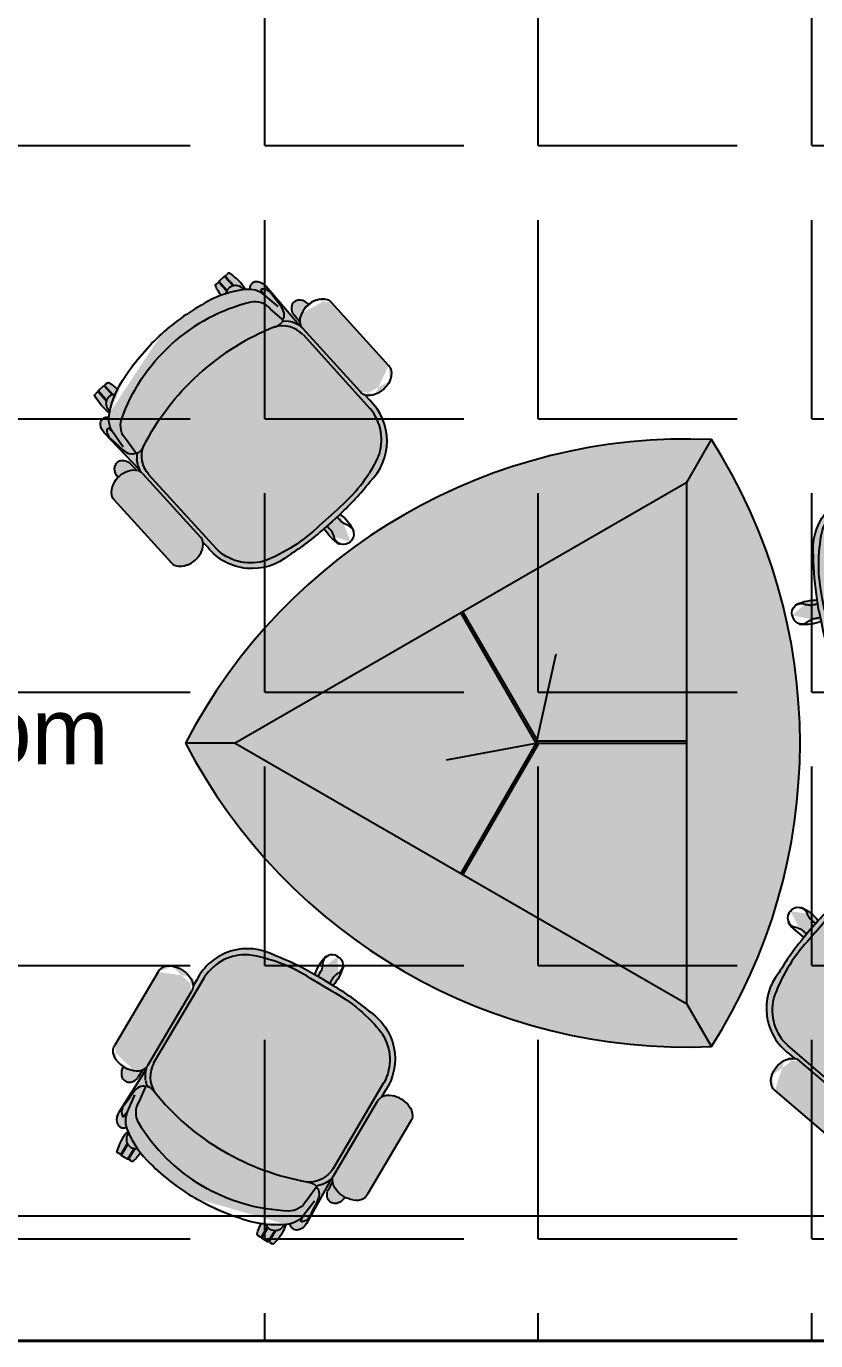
# Model space of a CAD drawing. Header units: inches. Extents: x 547 to 1628, y -123 to 254.
# Drawn here: x 1488.2 to 1559.6, y -58.7 to 60.3 of the extents above; entities that cross this region are included whole.
import ezdxf

# ---------------------------------------------------------------- set-up
doc = ezdxf.new("R2010")
doc.units = ezdxf.units.IN
doc.header["$MEASUREMENT"] = 0
doc.layers.add('Furniture', color=253, linetype='Continuous')
doc.layers.add('hatch', color=252, linetype='Continuous', lineweight=0)
doc.layers.add('Wall', color=7, linetype='Continuous', lineweight=40)
doc.styles.get("Standard").update_dxf_attribs({"font": ''})
doc.styles.get('Standard').set_extended_font_data('Arial')
doc.dimstyles.new('Inch feet', dxfattribs={"dimtxt": 10, "dimasz": 0.18, "dimexe": 0.1875, "dimexo": 0.0625, "dimgap": 0.1875, "dimtad": 0, "dimdec": 4, "dimzin": 0, "dimdsep": 46, "dimlunit": 4, "dimtxsty": 'Standard', "dimcen": 0.09, "dimadec": 0, "dimazin": 0, "dimtfac": 1, "dimtdec": 4, "dimtofl": 0, "dimtmove": 0, "dimatfit": 3, "dimfxl": 1, "dimtolj": 1, "dimtzin": 0, "dimarcsym": 0})

# ---------------------------------------------------------------- blocks, each defined once
blk = doc.blocks.new('*D28')
at = {"layer": 'Defpoints', "color": 0, "transparency": 16777216}
for p in [(1366.653042389993, -47.42904652353718), (1366.653042389993, -58.72061418916286), (1591.653042389993, -58.72061418916275)]:
    blk.add_point(p, dxfattribs=at)
at = {"layer": 'Furniture', "color": 0, "lineweight": -2, "transparency": 16777216}
for p, q in [((1366.653042389993, -58.65811418916286), (1366.653042389993, -47.24154652353718)), ((1366.833042389993, -47.42904652353718), (1420.951474547463, -47.42904652353718)), ((1591.473042389993, -47.42904652353718), (1454.737115748008, -47.42904652353718)), ((1591.653042389993, -58.65811418916275), (1591.653042389993, -47.24154652353718))]:
    blk.add_line(p, q, dxfattribs=at)
at = {"layer": 'Furniture', "color": 0, "transparency": 16777216}
for points in [[(1366.833042389993, -47.39904652353718), (1366.833042389993, -47.45904652353718), (1366.653042389993, -47.42904652353718)], [(1591.473042389993, -47.39904652353718), (1591.473042389993, -47.45904652353718), (1591.653042389993, -47.42904652353718)]]:
    blk.add_solid(points, dxfattribs=at)
at = {"layer": 'Furniture', "color": 0, "transparency": 16777216, "insert": (1437.844295147735, -47.42904652353718), "char_height": 10, "attachment_point": 5}
blk.add_mtext('\\A1;18\'-9"', dxfattribs=at)
blk = doc.blocks.new('fdss')
at = {"layer": 'hatch', "ltscale": 10}
h = blk.add_hatch(color=254, dxfattribs=at)
edge = h.paths.add_edge_path(flags=17)
edge.add_line((62.16453280020505, -4.656612873077393e-10), (62.65903404541314, 15.82403984229313))
edge.add_line((62.65903404541314, 15.82403984229313), (60.10727747343481, 15.79773307353025))
edge.add_line((60.10727747343481, 15.79773307353025), (56.93228382337838, 15.79773307353025))
edge.add_line((56.93228382337838, 15.79773307353025), (55.34478699835017, 15.79773307353025))
edge.add_line((55.34478699835017, 15.79773307353025), (52.96354176104069, 15.79773307353025))
edge.add_line((52.96354176104069, 15.79773307353025), (49.78854811098427, 15.79773307353025))
edge.add_line((49.78854811098427, 15.79773307353025), (47.40730287320912, 15.79773307353025))
edge.add_line((47.40730287320912, 15.79773307353025), (45.81980604818091, 15.79773307353025))
edge.add_line((45.81980604818091, 15.79773307353025), (43.43856081087142, 16.59148148604436))
edge.add_line((43.43856081087142, 16.59148148604436), (41.05731557309628, 17.38522989855846))
edge.add_line((41.05731557309628, 17.38522989855846), (38.67607033578679, 18.17897831107257))
edge.add_line((38.67607033578679, 18.17897831107257), (37.08857351075858, 18.17897831107257))
edge.add_line((37.08857351075858, 18.17897831107257), (36.29482509801164, 18.97272672358667))
edge.add_line((36.29482509801164, 18.97272672358667), (33.91357986070216, 19.76647513610078))
edge.add_line((33.91357986070216, 19.76647513610078), (33.13753408472985, 20.54252091189846))
edge.add_ellipse((22.00735367275774, 1.510261648218147), major_axis=(15.59814902371642, 15.59814902371642), ratio=0.9999999999994021, start_angle=14.31790664952094, end_angle=138.9257860784577)
edge.add_line((0, -4.656612873077393e-10), (62.16453280020505, -4.656612873077393e-10))
edge = h.paths.add_edge_path()
edge.add_ellipse((42.64481239812449, -96.12079309119144), major_axis=(-86.84040243810473, 86.84040243810475), ratio=0.9999999999995066, start_angle=-54.51482813722178, end_angle=-31.86935314599312)
edge.add_ellipse((15.46686084894463, 20.38715955446241), major_axis=(-2.245059540254192, 2.245059540254193), ratio=0.9999999999984173, start_angle=-31.86935314378919, end_angle=26.50679336187554)
edge.add_ellipse((22.00735367275774, 1.510261648218147), major_axis=(15.59814902371642, 15.59814902371642), ratio=0.9999999999994021, start_angle=14.31790664952094, end_angle=138.9257860784577)
edge.add_line((33.13753408472985, 20.54252091189846), (33.91357986070216, 19.76647513610078))
edge.add_line((33.91357986070216, 19.76647513610078), (36.29482509801164, 18.97272672358667))
edge.add_line((36.29482509801164, 18.97272672358667), (37.08857351075858, 18.17897831107257))
edge.add_line((37.08857351075858, 18.17897831107257), (38.67607033578679, 18.17897831107257))
edge.add_line((38.67607033578679, 18.17897831107257), (41.05731557309628, 17.38522989855846))
edge.add_line((41.05731557309628, 17.38522989855846), (43.43856081087142, 16.59148148604436))
edge.add_line((43.43856081087142, 16.59148148604436), (45.81980604818091, 15.79773307353025))
edge.add_line((45.81980604818091, 15.79773307353025), (47.40730287320912, 15.79773307353025))
edge.add_line((47.40730287320912, 15.79773307353025), (49.78854811098427, 15.79773307353025))
edge.add_line((49.78854811098427, 15.79773307353025), (52.96354176104069, 15.79773307353025))
edge.add_line((52.96354176104069, 15.79773307353025), (55.34478699835017, 15.79773307353025))
edge.add_line((55.34478699835017, 15.79773307353025), (56.93228382337838, 15.79773307353025))
edge.add_line((56.93228382337838, 15.79773307353025), (60.10727747343481, 15.79773307353025))
edge.add_line((60.10727747343481, 15.79773307353025), (62.65903404541314, 15.82403984229313))
edge.add_line((62.65903404541314, 15.82403984229313), (62.94580013444647, 25.00055468949722))
edge = h.paths.add_edge_path()
edge.add_ellipse((238.8648282843642, 314.2471361794742), major_axis=(16.3154733121959, 16.31547331219589), ratio=0.9999999999949136, start_angle=41.04821798914606, end_angle=72.42165833937003)
edge.add_ellipse((247.5960608222522, 303.1346584042185), major_axis=(-26.19981717152747, 26.19981717152748), ratio=0.9999999999970061, start_angle=-13.50410581386768, end_angle=26.58752619633451)
edge.add_ellipse((272.2022616099566, 292.8159290415351), major_axis=(63.98071868391708, 3.233083592315019e-14), ratio=0.9637863869226073, start_angle=159.0760745588608, end_angle=200.9239254411391)
edge.add_ellipse((247.5960608222522, 282.4971996787935), major_axis=(26.19981717152094, 26.19981717152094), ratio=0.9999999999896932, start_angle=153.4124738034124, end_angle=193.5041058139157)
edge.add_ellipse((238.8648282843642, 271.3847219035961), major_axis=(-16.31547331257093, 16.31547331257093), ratio=0.9999999999814695, start_angle=107.5783416604748, end_angle=138.9517820104625)
edge.add_line((240.4549876037054, 248.3660179406288), (436.3413625108078, 248.3660179406288))
edge.add_ellipse((437.9315218296833, 271.3847219035961), major_axis=(-16.31547331203324, 16.31547331203324), ratio=0.9999999999899292, start_angle=131.0482179898794, end_angle=162.4216583390534)
edge.add_ellipse((429.200289292261, 282.4971996787935), major_axis=(-26.19981717152094, 26.19981717152094), ratio=0.9999999999896932, start_angle=166.4958941860843, end_angle=206.5875261965876)
edge.add_ellipse((404.5940885045566, 292.8159290415351), major_axis=(63.98071868391708, 3.233083592315019e-14), ratio=0.9637863869226073, start_angle=-20.92392544113925, end_angle=20.92392544113918)
edge.add_ellipse((429.200289292261, 303.1346584042185), major_axis=(26.19981717152748, 26.19981717152747), ratio=0.9999999999970057, start_angle=333.4124738036655, end_angle=373.5041058138676)
edge.add_ellipse((437.9315218296833, 314.2471361794742), major_axis=(16.31547331192588, 16.31547331192588), ratio=0.9999999999877751, start_angle=17.57834166091554, end_angle=48.95178201018164)
edge.add_line((436.3413625108078, 337.2658401424414), (240.4549876037054, 337.2658401423832))
edge = h.paths.add_edge_path()
edge.add_ellipse((429.200289292261, 282.4971996787935), major_axis=(-26.19981717152174, 26.19981717152173), ratio=0.9999999999783411, start_angle=172.7728919291521, end_angle=206.5875261968479, ccw=False)
edge.add_line((451.89595108293, 253.2095269217389), (473.5588068524376, 253.9832003421034))
edge.add_ellipse((471.6697116792202, 278.6372642799397), major_axis=(-17.48415781821646, 17.48415781821646), ratio=0.9999999999992946, start_angle=139.3816749517227, end_angle=199.7989738593442)
edge.add_ellipse((477.9627073635347, 274.2467711704085), major_axis=(-12.17036714668548, 12.17036714668549), ratio=0.9999999999946202, start_angle=204.1075801314231, end_angle=244.1770488223039)
edge.add_ellipse((475.389351521153, 273.3216255228035), major_axis=(-14.10393306961591, 14.10393306961591), ratio=0.9999999999015662, start_angle=244.2588881505525, end_angle=273.2040413972871)
edge.add_ellipse((467.3002130929381, 263.447237778455), major_axis=(-23.12482238218126, 23.12482238218126), ratio=0.9999999999719843, start_angle=-85.83154955171199, end_angle=-47.07157928400427)
edge.add_ellipse((404.5940885045566, 292.8159290415351), major_axis=(-63.98071868388828, 3.546376629702497e-09), ratio=0.9637863869156994, start_angle=159.0760745619891, end_angle=183.0801526079644, ccw=False)
edge = h.paths.add_edge_path()
edge.add_ellipse((597.4749527452514, 185.6598933518981), major_axis=(15.59814902379616, 15.59814902379616), ratio=0.9999999999970731, start_angle=275.5241782402335, end_angle=414.2736254379337)
edge.add_ellipse((406.9753337418661, 76.12261242471868), major_axis=(-161.5397348798268, 161.5397348798268), ratio=0.9999999999109419, start_angle=249.7139986796067, end_angle=260.0838050003027, ccw=False)
edge = h.paths.add_edge_path()
edge.add_ellipse((645.893605908379, 179.3099060517852), major_axis=(-0.5388142776209869, 0.5388142776209869), ratio=0.9999999996587985, start_angle=134.9999992899502, end_angle=224.9999949984312)
edge.add_line((646.6873543206602, 179.3865571386996), (646.6873543206602, 195.1082230504835))
edge.add_ellipse((645.893605908379, 195.1848743020673), major_axis=(0.5388142775336758, 0.5388142775336756), ratio=0.999999999982885, start_angle=314.9999949925429, end_angle=404.9999975145138)
edge.add_line((645.8169547850266, 195.9786227145814), (616.971832758747, 195.9786227145814))
edge.add_ellipse((597.4749527452514, 185.6598933518981), major_axis=(15.59814902319734, 15.59814902319735), ratio=0.9999999999942153, start_angle=296.10438023809905, end_angle=342.8900440389296, ccw=False)
edge.add_line((618.3453036285937, 178.5161576392711), (645.816954724025, 178.5161576392711))
edge = h.paths.add_edge_path()
edge.add_ellipse((597.4749527452514, 185.6598933518981), major_axis=(15.59814902862037, 15.59814902862037), ratio=0.9999999997031984, start_angle=275.52417823862015, end_angle=291.6834572484812, ccw=False)
edge.add_ellipse((406.9753337418661, 76.12261242471868), major_axis=(-161.5397351408764, 161.5397351408764), ratio=0.9999999985610724, start_angle=246.8955806917932, end_angle=249.7139987047584, ccw=False)
edge.add_ellipse((615.731166232843, 284.08469650388), major_axis=(-9.445928222784465, 122.5300878233641), ratio=0.810019521960175, start_angle=176.4122325360883, end_angle=190.699574069107)
edge.add_ellipse((642.7186122583225, 168.1974282765295), major_axis=(-2.245059540182729, 2.24505954018273), ratio=0.9999999999713267, start_angle=148.1306555019416, end_angle=224.9999949924542)
edge.add_line((645.893605908379, 168.1974279989954), (645.893605908379, 175.3411638503894))
edge.add_ellipse((644.3061090833507, 175.3411639892147), major_axis=(1.122529770131225, 1.122529770131225), ratio=0.9999999999257737, start_angle=314.9999949874055, end_angle=404.9999974979428)
edge.add_line((644.3061091527343, 176.9286608142429), (617.7325459956191, 176.9286608142429))
edge = h.paths.add_edge_path()
edge.add_ellipse((644.3061090833507, 199.1536163646379), major_axis=(-1.122529770102121, 1.122529770102121), ratio=0.9999999999776287, start_angle=134.9999993102884, end_angle=224.9999949922737)
edge.add_line((645.893605908379, 199.1536162258708), (645.893605908379, 206.2973517997307))
edge.add_ellipse((642.7186122583225, 206.297352077323), major_axis=(-2.245059540235192, 2.245059540235192), ratio=0.9999999999646646, start_angle=224.9999949915946, end_angle=301.8693549635969)
edge.add_ellipse((615.731166232843, 90.41008385003079), major_axis=(-11.24737355771313, 122.3798879525913), ratio=0.94439672326674, start_angle=-19.36337202779663, end_angle=6.484992822207834)
edge.add_ellipse((406.9753337418661, 76.12261242471868), major_axis=(-161.5397349543292, 161.5397349543292), ratio=0.9999999994715403, start_angle=260.0838050045734, end_angle=261.1253731376074, ccw=False)
edge.add_ellipse((597.4749527452514, 185.6598933518981), major_axis=(-15.59814902387661, 15.59814902387661), ratio=0.9999999999863068, start_angle=257.66606485321, end_angle=324.2736254374823, ccw=False)
edge.add_line((616.0449900068343, 197.5661195396096), (644.3061090642586, 197.5661195396096))
h = blk.add_hatch(color=254, dxfattribs=at)
edge = h.paths.add_edge_path()
edge.add_ellipse((238.8648282843642, 271.3847219043528), major_axis=(-16.31547331257093, 16.31547331257093), ratio=0.9999999999814695, start_angle=107.5783416604748, end_angle=138.9517820104625)
edge.add_line((240.4549876037054, 248.3660179413855), (338.3981750570238, 248.3660179413855))
edge.add_line((338.3981750570238, 248.3660179413855), (338.3981750570238, 1.164153218269348e-10))
edge.add_line((338.3981750570238, 1.164153218269348e-10), (62.16453280020505, -5.820766091346741e-11))
edge.add_line((62.16453280020505, -5.820766091346741e-11), (62.94653849164024, 25.02418212714838))
edge.add_ellipse((687.9622717713937, 20.56022354937159), major_axis=(55.96045752096281, 622.5215024511311), ratio=0.9999999999400125, start_angle=85.50716150819142, end_angle=94.72748685206261, ccw=False)
edge.add_ellipse((202.3282688097097, 120.8140457994305), major_axis=(55.19465841688588, 118.8843655737606), ratio=0.9963052455598815, start_angle=21.215565145042376, end_angle=112.9421562131644, ccw=False)
edge.add_line((210.9194758511148, 251.5410115915001), (227.2169176978059, 251.5410115914419))
edge.add_ellipse((247.5960608222522, 282.4971996796085), major_axis=(-26.19981730991037, 26.19981730991037), ratio=0.9999999949977518, start_angle=101.6654831023674, end_angle=103.5041057487518)
edge = h.paths.add_edge_path()
edge.add_line((475.8330085272901, 248.3660179413855), (565.7250162446871, 250.7472631789278))
edge.add_ellipse((566.6245032921433, 221.1834113001241), major_axis=(-20.91447363501026, 20.91447363501025), ratio=0.9999999999920114, start_angle=275.36488102564175, end_angle=316.7426997715107, ccw=False)
edge.add_ellipse((575.052072621882, 230.6586626296048), major_axis=(11.95745736347888, 11.95745736347888), ratio=0.9999999999796412, start_angle=320.28259989838864, end_angle=366.8763062670017, ccw=False)
edge.add_ellipse((577.8667774568312, 231.3834726554342), major_axis=(9.933814021855332, 9.933814021855332), ratio=0.999999999902728, start_angle=288.35919730132923, end_angle=318.395637194426, ccw=False)
edge.add_ellipse((574.3975931033492, 233.1094834069954), major_axis=(12.67372504345916, 12.67372504345916), ratio=0.9999999997883333, start_angle=261.5394185256755, end_angle=288.4001101327738, ccw=False)
edge.add_ellipse((545.0875575193204, 180.103654465056), major_axis=(39.29928148807686, 39.29928148807686), ratio=0.9999999996418352, start_angle=349.0298279231851, end_angle=358.99702939766524, ccw=False)
edge.add_ellipse((406.9753337418661, 76.12261242547538), major_axis=(161.5397348646931, 161.5397348646931), ratio=0.9999999999986922, start_angle=328.1159662730934, end_angle=351.2099286872469, ccw=False)
edge.add_ellipse((121.7354931151494, -0.171140328340698), major_axis=(-95.63585906422314, 514.8435683179765), ratio=0.9999999999757968, start_angle=259.4955687369527, end_angle=273.6406424976088, ccw=False)
edge.add_line((645.3862241138704, 2.91038304567337e-10), (338.3981750570238, 1.164153218269348e-10))
edge.add_line((338.3981750570238, 1.164153218269348e-10), (338.3981750570238, 248.3660179413855))
edge.add_line((338.3981750570238, 248.3660179413855), (475.8330085272901, 248.3660179413855))
h = blk.add_hatch(color=254, dxfattribs=at)
edge = h.paths.add_edge_path(flags=17)
edge.add_line((62.16453280020505, -4.656612873077393e-10), (62.65903404541314, -15.82403984322445))
edge.add_line((62.65903404541314, -15.82403984322445), (60.10727747343481, -15.79773307440337))
edge.add_line((60.10727747343481, -15.79773307440337), (56.93228382337838, -15.79773307440337))
edge.add_line((56.93228382337838, -15.79773307440337), (55.34478699835017, -15.79773307440337))
edge.add_line((55.34478699835017, -15.79773307440337), (52.96354176104069, -15.79773307440337))
edge.add_line((52.96354176104069, -15.79773307440337), (49.78854811098427, -15.79773307440337))
edge.add_line((49.78854811098427, -15.79773307440337), (47.40730287320912, -15.79773307440337))
edge.add_line((47.40730287320912, -15.79773307440337), (45.81980604818091, -15.79773307440337))
edge.add_line((45.81980604818091, -15.79773307440337), (43.43856081087142, -16.59148148691747))
edge.add_line((43.43856081087142, -16.59148148691747), (41.05731557309628, -17.38522989948979))
edge.add_line((41.05731557309628, -17.38522989948979), (38.67607033578679, -18.17897831200389))
edge.add_line((38.67607033578679, -18.17897831200389), (37.08857351075858, -18.17897831200389))
edge.add_line((37.08857351075858, -18.17897831200389), (36.29482509801164, -18.972726724518))
edge.add_line((36.29482509801164, -18.972726724518), (33.91357986070216, -19.7664751370321))
edge.add_line((33.91357986070216, -19.7664751370321), (33.13753408472985, -20.54252091282979))
edge.add_ellipse((22.00735367275774, -1.51026164914947), major_axis=(-15.59814902371735, 15.59814902371735), ratio=0.9999999999993979, start_angle=41.07421392139162, end_angle=165.682093350479, ccw=False)
edge.add_line((0, -4.656612873077393e-10), (62.16453280020505, -4.656612873077393e-10))
edge = h.paths.add_edge_path()
edge.add_ellipse((42.64481239812449, 96.12079309031833), major_axis=(-86.84040243861882, 86.84040243861882), ratio=0.9999999999997183, start_angle=121.8693531459794, end_angle=144.5148281371963, ccw=False)
edge.add_ellipse((15.46686084894463, -20.38715955533553), major_axis=(2.245059540283108, 2.245059540283108), ratio=0.9999999999925331, start_angle=153.493206638986, end_angle=211.869353144179, ccw=False)
edge.add_ellipse((22.00735367275774, -1.51026164914947), major_axis=(-15.59814902371735, 15.59814902371735), ratio=0.9999999999993979, start_angle=41.07421392139162, end_angle=165.682093350479, ccw=False)
edge.add_line((33.13753408472985, -20.54252091282979), (33.91357986070216, -19.7664751370321))
edge.add_line((33.91357986070216, -19.7664751370321), (36.29482509801164, -18.972726724518))
edge.add_line((36.29482509801164, -18.972726724518), (37.08857351075858, -18.17897831200389))
edge.add_line((37.08857351075858, -18.17897831200389), (38.67607033578679, -18.17897831200389))
edge.add_line((38.67607033578679, -18.17897831200389), (41.05731557309628, -17.38522989948979))
edge.add_line((41.05731557309628, -17.38522989948979), (43.43856081087142, -16.59148148691747))
edge.add_line((43.43856081087142, -16.59148148691747), (45.81980604818091, -15.79773307440337))
edge.add_line((45.81980604818091, -15.79773307440337), (47.40730287320912, -15.79773307440337))
edge.add_line((47.40730287320912, -15.79773307440337), (49.78854811098427, -15.79773307440337))
edge.add_line((49.78854811098427, -15.79773307440337), (52.96354176104069, -15.79773307440337))
edge.add_line((52.96354176104069, -15.79773307440337), (55.34478699835017, -15.79773307440337))
edge.add_line((55.34478699835017, -15.79773307440337), (56.93228382337838, -15.79773307440337))
edge.add_line((56.93228382337838, -15.79773307440337), (60.10727747343481, -15.79773307446158))
edge.add_line((60.10727747343481, -15.79773307446158), (62.65903404541314, -15.82403984322445))
edge.add_line((62.65903404541314, -15.82403984322445), (62.94580013444647, -25.00055469042854))
edge = h.paths.add_edge_path()
edge.add_ellipse((238.8648282843642, -314.2471361803473), major_axis=(-16.31547331257092, 16.31547331257092), ratio=0.9999999999814699, start_angle=107.57834166047479, end_angle=138.9517820104625, ccw=False)
edge.add_ellipse((247.5960608222522, -303.1346584051498), major_axis=(26.19981717152904, 26.19981717152905), ratio=0.9999999999947753, start_angle=153.4124738035289, end_angle=193.5041058138967, ccw=False)
edge.add_ellipse((272.2022616099566, -292.8159290424082), major_axis=(-63.98071868391708, 3.233083592315019e-14), ratio=0.9637863869226073, start_angle=339.0760745588608, end_angle=380.92392544113926, ccw=False)
edge.add_ellipse((247.5960608222522, -282.4971996797249), major_axis=(-26.19981717152748, 26.19981717152747), ratio=0.9999999999970057, start_angle=-13.504105813867625, end_angle=26.587526196334522, ccw=False)
edge.add_ellipse((238.8648282843642, -271.3847219045274), major_axis=(16.31547331257093, 16.31547331257093), ratio=0.9999999999814695, start_angle=401.04821798953753, end_angle=432.4216583395252, ccw=False)
edge.add_line((240.4549876037054, -248.3660179415601), (436.3413625108078, -248.3660179415601))
edge.add_ellipse((437.9315218296833, -271.3847219045274), major_axis=(16.31547331203324, 16.31547331203324), ratio=0.9999999999899292, start_angle=377.5783416609466, end_angle=408.9517820101205, ccw=False)
edge.add_ellipse((429.200289292261, -282.4971996797249), major_axis=(26.19981717152747, 26.19981717152748), ratio=0.9999999999970061, start_angle=333.4124738036655, end_angle=373.5041058138677, ccw=False)
edge.add_ellipse((404.5940885045566, -292.8159290424082), major_axis=(-63.98071868391708, 3.233083592315019e-14), ratio=0.9637863869226073, start_angle=159.0760745588609, end_angle=200.9239254411392, ccw=False)
edge.add_ellipse((429.200289292261, -303.1346584051498), major_axis=(-26.19981717152904, 26.19981717152904), ratio=0.9999999999947745, start_angle=166.4958941861033, end_angle=206.5875261964711, ccw=False)
edge.add_ellipse((437.9315218296833, -314.2471361803473), major_axis=(-16.31547331203324, 16.31547331203324), ratio=0.9999999999899291, start_angle=131.0482179898794, end_angle=162.4216583390534, ccw=False)
edge.add_line((436.3413625108078, -337.2658401433146), (240.4549876037054, -337.2658401433146))
edge = h.paths.add_edge_path()
edge.add_ellipse((429.200289292261, -282.4971996797249), major_axis=(26.19981717152005, 26.19981717152003), ratio=0.9999999999814048, start_angle=333.4124738033078, end_angle=367.227108070826)
edge.add_line((451.89595108293, -253.2095269226702), (473.5588068524376, -253.9832003429765))
edge.add_ellipse((471.6697116792202, -278.6372642808128), major_axis=(17.48415781821174, 17.48415781821174), ratio=0.9999999999978535, start_angle=340.2010261405074, end_angle=400.61832504831807, ccw=False)
edge.add_ellipse((477.9627073635347, -274.2467711713398), major_axis=(12.17036714666805, 12.17036714666805), ratio=0.9999999999927534, start_angle=295.82295117783724, end_angle=335.89241986853705, ccw=False)
edge.add_ellipse((475.389351521153, -273.3216255236766), major_axis=(14.10393306951092, 14.10393306951092), ratio=0.9999999999111665, start_angle=266.79595860257075, end_angle=295.74111184966273, ccw=False)
edge.add_ellipse((467.3002130929381, -263.4472377793281), major_axis=(23.12482238202783, 23.12482238202783), ratio=0.9999999999796385, start_angle=227.0715792837856, end_angle=265.83154955161353, ccw=False)
edge.add_ellipse((404.5940885045566, -292.8159290424082), major_axis=(63.98071868388828, 3.546376629702497e-09), ratio=0.9637863869156994, start_angle=-3.080152607964416, end_angle=20.92392543801091)
edge = h.paths.add_edge_path()
edge.add_ellipse((597.4749527452514, -185.6598933528294), major_axis=(15.59814902377573, 15.59814902377573), ratio=0.9999999999995214, start_angle=215.7263745621588, end_angle=354.4758217598645, ccw=False)
edge.add_ellipse((406.9753337418661, -76.12261242565), major_axis=(161.5397348821486, 161.5397348821486), ratio=0.9999999998974979, start_angle=279.9161949995666, end_angle=290.2860013201428)
edge = h.paths.add_edge_path()
edge.add_ellipse((645.893605908379, -179.3099060526583), major_axis=(0.5388142775918829, 0.5388142775918829), ratio=0.9999999996904395, start_angle=315.0000049980986, end_angle=405.0000007091433, ccw=False)
edge.add_line((646.6873543206602, -179.3865571396309), (646.6873543206602, -195.1082230513566))
edge.add_ellipse((645.893605908379, -195.1848743029987), major_axis=(-0.538814277533676, 0.5388142775336758), ratio=0.9999999999828846, start_angle=135.0000024854862, end_angle=225.0000050118338, ccw=False)
edge.add_line((645.8169547850266, -195.9786227155128), (616.971832758747, -195.9786227155128))
edge.add_ellipse((597.4749527452514, -185.6598933528294), major_axis=(-15.59814902320615, 15.59814902320615), ratio=0.9999999999957969, start_angle=197.1099559610449, end_angle=243.8956197620082)
edge.add_line((618.3453036285937, -178.5161576401442), (645.816954724025, -178.5161576401442))
edge = h.paths.add_edge_path()
edge.add_ellipse((597.4749527452514, -185.6598933528294), major_axis=(-15.59814902962747, 15.59814902962747), ratio=0.9999999996429645, start_angle=248.3165427528425, end_angle=264.4758217618272)
edge.add_ellipse((406.9753337418661, -76.12261242565), major_axis=(161.5397351408764, 161.5397351408764), ratio=0.9999999985610724, start_angle=290.2860012952416, end_angle=293.1044193082068)
edge.add_ellipse((615.731166232843, -284.0846965047531), major_axis=(9.445928222792993, 122.5300878233052), ratio=0.8100195219603714, start_angle=349.3004259308954, end_angle=363.5877674639175, ccw=False)
edge.add_ellipse((642.7186122583225, -168.1974282774609), major_axis=(2.24505954020745, 2.24505954020745), ratio=0.9999999999426049, start_angle=315.0000050077734, end_angle=391.86934449879624, ccw=False)
edge.add_line((645.893605908379, -168.1974279998685), (645.893605908379, -175.3411638513207))
edge.add_ellipse((644.3061090833507, -175.3411639900878), major_axis=(-1.122529770160329, 1.122529770160329), ratio=0.9999999998739199, start_angle=135.0000025005717, end_angle=225.0000050119792, ccw=False)
edge.add_line((644.3061091527343, -176.928660815116), (617.7325459956191, -176.928660815116))
edge = h.paths.add_edge_path()
edge.add_ellipse((644.3061090833507, -199.1536163655692), major_axis=(1.122529770102121, 1.122529770102121), ratio=0.9999999999776287, start_angle=315.0000050077263, end_angle=405.00000068971156, ccw=False)
edge.add_line((645.893605908379, -199.1536162268021), (645.893605908379, -206.297351800662))
edge.add_ellipse((642.7186122583225, -206.2973520781961), major_axis=(2.245059540241941, 2.245059540241942), ratio=0.999999999975053, start_angle=238.1306450358976, end_angle=315.0000050076526, ccw=False)
edge.add_ellipse((615.731166232843, -90.4100838509039), major_axis=(11.24737355766903, 122.3798879526522), ratio=0.9443967232665171, start_angle=173.5150071777719, end_angle=199.3633720277702, ccw=False)
edge.add_ellipse((406.9753337418661, -76.12261242565), major_axis=(161.5397349543292, 161.5397349543292), ratio=0.9999999994715403, start_angle=278.8746268623925, end_angle=279.9161949954266)
edge.add_ellipse((597.4749527452514, -185.6598933528294), major_axis=(15.59814902394774, 15.59814902394774), ratio=0.9999999999803606, start_angle=215.7263745626792, end_angle=282.3339351467188)
edge.add_line((616.0449900068343, -197.566119540541), (644.3061090642586, -197.566119540541))
h = blk.add_hatch(color=254, dxfattribs=at)
edge = h.paths.add_edge_path()
edge.add_ellipse((238.8648282848299, -271.3847219042946), major_axis=(-16.31547331203324, 16.31547331203324), ratio=0.9999999999899291, start_angle=311.0482179898795, end_angle=342.4216583390534, ccw=False)
edge.add_line((240.4549876037054, -248.3660179413273), (338.3981750574894, -248.3660179412109))
edge.add_line((338.3981750574894, -248.3660179412109), (338.3981750570238, 1.164153218269348e-10))
edge.add_line((338.3981750570238, 1.164153218269348e-10), (62.16453280020505, -5.820766091346741e-11))
edge.add_line((62.16453280020505, -5.820766091346741e-11), (62.9465384921059, -25.024182127323))
edge.add_ellipse((687.9622717713937, -20.5602235487313), major_axis=(441.9641352961079, 441.9641352961078), ratio=0.9999999999948678, start_angle=135.4092083191281, end_angle=144.629533663557)
edge.add_ellipse((202.3282688101754, -120.8140457993723), major_axis=(-55.19465848296064, 118.8843655432648), ratio=0.9963052455609196, start_angle=67.05784375515447, end_angle=158.7844348230795)
edge.add_line((210.9194758515805, -251.5410115914419), (227.2169176982716, -251.5410115913837))
edge.add_ellipse((247.5960608227178, -282.497199679492), major_axis=(26.19981724651619, 26.19981724651621), ratio=0.9999999972876671, start_angle=436.49589422145743, end_angle=438.3345168717012, ccw=False)
edge = h.paths.add_edge_path()
edge.add_line((475.8330085277557, -248.3660179410363), (565.7250162446871, -250.7472631784622))
edge.add_ellipse((566.6245032921433, -221.1834112996003), major_axis=(20.91447363505358, 20.91447363505358), ratio=0.9999999999991769, start_angle=223.2573002282879, end_angle=264.6351189750866)
edge.add_ellipse((575.052072621882, -230.6586626290809), major_axis=(-11.95745736368913, 11.95745736368913), ratio=0.9999999999715777, start_angle=173.1236937343063, end_angle=219.7174001019837)
edge.add_ellipse((577.8667774568312, -231.3834726549103), major_axis=(-9.933814020836854, 9.933814020836856), ratio=0.9999999999355793, start_angle=221.604362804752, end_angle=251.6408026981081)
edge.add_ellipse((574.3975931033492, -233.1094834064716), major_axis=(12.67372504104469, 12.67372504104469), ratio=0.9999999999837391, start_angle=341.5998898633147, end_angle=368.460581475029)
edge.add_ellipse((545.0875575193204, -180.1036544645904), major_axis=(39.29928149388513, 39.29928149388512), ratio=0.999999999852527, start_angle=271.0029706018709, end_angle=280.9701720717706)
edge.add_ellipse((406.9753337418661, -76.12261242518434), major_axis=(-161.5397348647855, 161.5397348647856), ratio=0.9999999999995213, start_angle=188.7900713128738, end_angle=211.8840337269829)
edge.add_ellipse((121.7354931151494, 0.1711403282824904), major_axis=(-370.2770026366651, 370.2770026366651), ratio=0.9999999999991824, start_angle=210.8362007460228, end_angle=224.9812745070078)
edge.add_line((645.3862241138704, 2.91038304567337e-10), (338.3981750570238, 1.164153218269348e-10))
edge.add_line((338.3981750570238, 1.164153218269348e-10), (338.3981750574894, -248.3660179412109))
edge.add_line((338.3981750574894, -248.3660179412109), (475.8330085277557, -248.3660179410363))
for p, q in [((240.4549876037054, 337.2658401431981), (436.3413625108078, 337.2658401431981)), ((210.9194758511148, 251.5410115915001), (227.2349395686761, 251.5410115915001)), ((436.3413625108078, 248.3660179413855), (240.4549876037054, 248.3660179413855)), ((447.0523539050482, 247.6036164944526), (565.7250162446871, 250.7472631789278)), ((451.89595108293, 253.2095269224956), (473.5588068524376, 253.9832003428601)), ((505.4001368936151, 245.1910242913291), (520.4813567311503, 246.7785211163573)), ((545.8813059316017, 249.1597663538996), (520.4813567311503, 246.7785211163573)), ((551.4375448194332, 249.1597663538996), (545.8813059316017, 249.1597663538996)), ((426.0252956422046, 239.6347854037303), (195.8382560135797, 238.8410369912162)), ((469.6814583302476, 235.6660433411598), (480.0001876931638, 226.1410623909906)), ((480.0001876931638, 225.3473139784764), (479.2064392804168, 222.9660687408759)), ((483.9689297555014, 227.7285592160188), (520.4813567311503, 223.75981715339)), ((511.750124193728, 240.4285338162445), (553.8187900567427, 234.8722949286457)), ((565.7250162446871, 236.4597917536739), (553.8187900567427, 234.8722949286457)), ((482.3814329304732, 203.9161068405374), (480.0001876931638, 210.2660941406502)), ((644.3061090833507, 197.5661195404246), (616.0449900068343, 197.5661195404246)), ((616.971832758747, 195.9786227153381), (645.893605908379, 195.9786227153381)), ((645.893605908379, 199.1536163654528), (645.893605908379, 206.2973520780797)), ((646.6873543206602, 195.184874302824), (646.6873543206602, 179.3099060525419)), ((617.7325459956191, 176.9286608149996), (644.3061090833507, 176.9286608149996)), ((618.3453036285937, 178.5161576400278), (645.893605908379, 178.5161576400278)), ((645.893605908379, 175.3411639899714), (645.893605908379, 168.1974282772862)), ((33.11983144795522, 20.56022354937159), (33.91357986070216, 19.76647513685748)), ((33.91357986070216, 19.76647513685748), (36.29482509801164, 18.97272672434337)), ((36.29482509801164, 18.97272672434337), (37.08857351075858, 18.17897831182927)), ((37.08857351075858, 18.17897831182927), (38.67607033578679, 18.17897831182927)), ((37.08857351075858, 18.17897831182927), (37.08857351075858, 18.17897831182927)), ((38.67607033578679, 18.17897831182927), (41.05731557309628, 17.38522989931516)), ((41.05731557309628, 17.38522989931516), (43.43856081087142, 16.59148148680106)), ((43.43856081087142, 16.59148148680106), (45.81980604818091, 15.79773307428695)), ((45.81980604818091, 15.79773307428695), (47.40730287320912, 15.79773307428695)), ((47.40730287320912, 15.79773307428695), (49.78854811098427, 15.79773307428695)), ((49.78854811098427, 15.79773307428695), (52.96354176104069, 15.79773307428695)), ((52.96354176104069, 15.79773307428695), (55.34478699835017, 15.79773307428695)), ((55.34478699835017, 15.79773307428695), (56.93228382337838, 15.79773307428695)), ((56.93228382337838, 15.79773307428695), (60.10727747343481, 15.79773307428695)), ((60.10727747343481, 15.79773307428695), (62.65903404541314, 15.82403984304983)), ((62.16453280020505, -5.820766091346741e-11), (62.94653849164024, 25.02418212778866)), ((75.18849731143564, -5.820766091346741e-11), (75.18849731143564, 27.70395926199853)), ((33.11983144795522, -20.56022354954621), (33.91357986070216, -19.7664751370321)), ((33.91357986070216, -19.7664751370321), (36.29482509801164, -18.972726724518)), ((36.29482509801164, -18.972726724518), (37.08857351075858, -18.17897831200389)), ((37.08857351075858, -18.17897831200389), (38.67607033578679, -18.17897831200389)), ((37.08857351075858, -18.17897831200389), (37.08857351075858, -18.17897831200389)), ((38.67607033578679, -18.17897831200389), (41.05731557309628, -17.38522989948979)), ((41.05731557309628, -17.38522989948979), (43.43856081087142, -16.59148148691747)), ((43.43856081087142, -16.59148148691747), (45.81980604818091, -15.79773307440337)), ((45.81980604818091, -15.79773307440337), (47.40730287320912, -15.79773307440337)), ((47.40730287320912, -15.79773307440337), (49.78854811098427, -15.79773307440337)), ((49.78854811098427, -15.79773307440337), (52.96354176104069, -15.79773307440337)), ((52.96354176104069, -15.79773307440337), (55.34478699835017, -15.79773307440337)), ((55.34478699835017, -15.79773307440337), (56.93228382337838, -15.79773307440337)), ((56.93228382337838, -15.79773307440337), (60.10727747343481, -15.79773307440337)), ((60.10727747343481, -15.79773307440337), (62.65903404541314, -15.82403984322445)), ((62.16453280020505, -5.820766091346741e-11), (62.94653849164024, -25.02418212790508)), ((75.18849731143564, -5.820766091346741e-11), (75.18849731143564, -27.70395926217316)), ((617.7325459956191, -176.928660815116), (644.3061090833507, -176.928660815116)), ((618.3453036285937, -178.5161576401442), (645.893605908379, -178.5161576401442)), ((645.893605908379, -175.3411639900878), (645.893605908379, -168.1974282774609)), ((646.6873543206602, -195.1848743029987), (646.6873543206602, -179.3099060526583)), ((482.3814329304732, -203.9161068406538), (480.0001876931638, -210.2660941407667)), ((644.3061090833507, -197.566119540541), (616.0449900068343, -197.566119540541)), ((616.971832758747, -195.9786227155128), (645.893605908379, -195.9786227155128)), ((645.893605908379, -199.1536163655692), (645.893605908379, -206.2973520781961)), ((426.0252956422046, -239.634785403905), (195.8382560135797, -238.8410369913909)), ((469.6814583302476, -235.6660433412762), (480.0001876931638, -226.141062391107)), ((480.0001876931638, -225.3473139785929), (479.2064392804168, -222.9660687410505)), ((483.9689297555014, -227.7285592161352), (520.4813567311503, -223.7598171535647)), ((511.750124193728, -240.4285338164191), (553.8187900567427, -234.8722949287621)), ((565.7250162446871, -236.4597917537903), (553.8187900567427, -234.8722949287621)), ((210.9194758511148, -251.5410115916166), (227.2349395686761, -251.5410115916166)), ((436.3413625108078, -248.3660179415601), (240.4549876037054, -248.3660179415601)), ((447.0523539050482, -247.6036164946272), (565.7250162446871, -250.7472631791024)), ((451.89595108293, -253.2095269226702), (473.5588068524376, -253.9832003429765)), ((505.4001368936151, -245.1910242915037), (520.4813567311503, -246.7785211165319)), ((545.8813059316017, -249.1597663540742), (520.4813567311503, -246.7785211165319)), ((551.4375448194332, -249.1597663540742), (545.8813059316017, -249.1597663540742)), ((240.4549876037054, -337.2658401433146), (436.3413625108078, -337.2658401433146))]:
    blk.add_line(p, q)
at = {"extrusion": (0, 0, -0.9999999999999998)}
for centre, major_axis, ratio, start_param, end_param in [((247.5960608222522, 303.1346584049752), (-26.19981717155024, 26.19981717155024), 0.9999999999889058, 5.819145435090062, 6.518876416171125), ((429.200289292261, 282.4971996796085), (-26.19981717155024, 26.19981717155024), 0.9999999999889058, 2.677552781500269, 3.377283762581332), ((200.6007464886643, 127.7162592390087), (-78.97105526942288, 78.97105526942288), 0.9999999999931882, 5.96901231606263, 7.027381803590053), ((545.0875575193204, 180.103654465056), (-39.299281488179, 39.299281488179), 0.9999999999948638, 0.9356793979817747, 1.762261948977788), ((621.2874051206745, 197.5661195404246), (-1.122529770061559, 1.122529770061559), 0.9999999999418334, 2.39665516416246, 3.926990829042877)]:
    blk.add_ellipse(centre, major_axis=major_axis, ratio=ratio, start_param=start_param, end_param=end_param, dxfattribs=at)
at = {"extrusion": (0, 0, -1)}
for centre, major_axis, ratio, start_param, end_param in [((238.8648282843642, 314.2471361802309), (16.31547331257093, 16.31547331257093), 0.9999999999814695, -1.263996387779124, -0.7164265559937967), ((404.5940885045566, 292.8159290422918), (-63.98071868391708, 3.233083592315019e-14), 0.9637863869226073, 2.776401262200107, 3.506784044979478), ((467.3002130929381, 263.4472377792117), (-23.12482238218124, 23.12482238218124), 0.9999999999719852, 0.8215540426194292, 1.498043141766037), ((475.389351521153, 273.3216255235602), (-14.10393306961592, 14.10393306961592), 0.9999999999015655, 1.514875255042037, 2.020063481691882), ((477.9627073635347, 274.2467711712234), (-12.17036714670784, 12.17036714670784), 0.9999999999910215, 2.021491847429225, 2.720836005609911), ((202.3282688097097, 120.8140457994305), (55.19465841688588, 118.8843655737606), 0.9963052455598815, 4.311972816958098, 5.912903842727249), ((437.9315218296833, 271.3847219043528), (-16.31547331203324, 16.31547331203324), 0.9999999999899291, 3.448392592613799, 3.995962424384925), ((424.4377988171764, 174.5474155774573), (54.0769201889802, 54.0769201889802), 0.9999999999952899, -0.544214309195515, -0.1564679086203424), ((471.6697116792202, 278.6372642806964), (-17.48415781821646, 17.48415781821645), 0.9999999999992947, 2.796035371227948, 3.850516162327515), ((509.3688789559528, 207.0911004905938), (26.94843512877746, 26.94843512877748), 0.9999999999992225, -1.329065436121702, -0.8837726056465032), ((549.850047994405, 227.7285592160188), (14.8465871148607, 14.8465871148607), 0.9999999999972433, -0.7357065618007914, 0.1613659918233425), ((566.6245032921433, 221.1834113001241), (-20.91447363501026, 20.91447363501025), 0.9999999999920114, 0.7549823145108344, 1.477161488919678), ((575.052072621882, 230.6586626296048), (11.95745736347888, 11.95745736347888), 0.9999999999796412, -0.1200141847347003, 0.6931994021050483), ((423.6440504044294, 172.9599187524291), (47.00097543774281, 47.00097543774282), 0.9999999999973547, -0.7517265021740158, 0.3019955217861332), ((514.1313694310375, 219.7910750908195), (24.92207371345875, 24.92207371345875), 0.999999999976468, 3.662907606373089, 4.015109392514058), ((483.9689297555014, 223.75981715339), (3.300420649237728, 3.300420649237729), 0.9999999997374731, 4.243711571001659, 5.205719063602507), ((483.9689297555014, 229.316056041047), (-1.468884992761746, 1.468884992761746), 0.9999999998623406, 3.927417598081742, 5.578651968066146), ((499.8438980057836, 223.7598171534482), (-12.86997634036339, 12.86997634036338), 0.9999999999967807, 5.819354351355789, 6.50604691703459), ((521.2751051438972, 176.9286608149996), (-33.11776272330138, 33.11776272330138), 0.9999999999906594, 0.7633071760399761, 1.830682597554749), ((565.7250162446871, 238.0472885787021), (1.312607603126618, 1.312607603126619), 0.9999999999669555, 0.9290373385383051, 2.293348795239726), ((563.343771006912, 238.0472885787021), (-2.902337923852122, 2.902337923852122), 0.9999999999314472, 1.793197236446325, 2.458505711913031), ((574.3975931033492, 233.1094834069954), (12.67372504345916, 12.67372504345916), 0.9999999997883333, 1.249653822248422, 1.718461330155095), ((577.8667774568312, 231.3834726554342), (9.933814021855332, 9.933814021855332), 0.999999999902728, 0.7261331141515321, 1.250367885863444), ((615.731166232843, 90.41008385078749), (-11.24737355546014, 122.3798879528408), 0.9443967232580195, -0.1131844767362629, 0.3379545961572146), ((-41.49251932790503, 3.097758474061266), (553.3757907095038, 90.75257744129718), 0.9999999999904914, -0.2042007073400882, 0.1676340476082678), ((193.4570107758045, -0.07723517605336383), (-296.4350088328844, 296.4350088328843), 0.9999999999961405, 1.856146893896594, 2.355858884253469), ((406.9753337418661, 76.12261242547538), (161.5397348646931, 161.5397348646931), 0.9999999999986922, 0.1534156858926423, 0.5564813673514388), ((597.4749527452514, 185.6598933526548), (15.59814902381322, 15.59814902381323), 0.9999999999963711, -0.9472534608859995, 1.474381228035863), ((642.7186122583225, 206.2973520780797), (-2.245059540235191, 2.245059540235191), 0.9999999999646648, 1.014571152193332, 2.356194577605509), ((644.3061090833507, 199.1536163654528), (-1.122529770131224, 1.122529770131224), 0.9999999999257748, 2.356194577604397, 3.926990829050906), ((645.893605908379, 195.184874302824), (0.5388142775336757, 0.5388142775336758), 0.9999999999828848, -0.7853981200175307, 0.7853982507940622), ((445.0752575425431, 41.99143068731064), (-261.7574271378929, 261.7574271378928), 0.9999999999952344, 5.459153972067551, 5.874690558507795), ((615.731166232843, 284.0846965046367), (-9.445928222783873, 122.5300878233641), 0.8100195219601805, 2.954849857522863, 3.204211008630973), ((621.2874051206745, 176.9286608149996), (-1.12252977008063, 1.122529770080629), 0.9999999998819636, 0.7853982071627156, 2.315733990991186), ((642.7186122583225, 168.1974282772862), (-2.24505954018273, 2.24505954018273), 0.9999999999713262, 2.356194577590506, 3.697817645533251), ((644.3061090833507, 175.3411639899714), (1.122529770160329, 1.122529770160329), 0.9999999998739196, -0.7853981197542393, 0.7853982509096529), ((645.893605908379, 179.3099060525419), (-0.5388142776209869, 0.5388142776209869), 0.9999999996587982, 2.356194577486188, 3.926990829379948), ((687.9622717713937, 20.56022354937159), (55.96045752096281, 622.5215024511311), 0.9999999999400125, 4.629878769471456, 4.790803804827087), ((121.7354931151494, -0.171140328340698), (-95.63585906422314, 514.8435683179765), 0.9999999999757968, 1.507255128323594, 1.754133238384499), ((22.00735367275774, 1.510261648974847), (15.59814902374746, 15.59814902374746), 0.9999999999968685, 3.858472924190453, 6.033290694150303), ((42.64481239812449, -96.12079309043474), (-86.8404024381048, 86.84040243810479), 0.9999999999995074, 0.5562251428783928, 0.9514632421533669), ((272.2022616099566, -292.8159290424082), (-63.98071868391708, 3.233083592315019e-14), 0.9637863869226073, -0.3651913913896869, 0.3651913913896856), ((247.5960608222522, -282.4971996797249), (-26.19981717152748, 26.19981717152747), 0.9999999999970057, 5.819145435093304, 6.518876416169285), ((238.8648282843642, -271.3847219045274), (16.31547331257093, 16.31547331257093), 0.9999999999814695, -1.263996387779124, -0.7164265559937967), ((429.200289292261, -303.1346584051498), (-26.19981717152904, 26.19981717152904), 0.9999999999947745, 2.677552781501128, 3.377283762579999), ((437.9315218296833, -314.2471361803473), (-16.31547331203324, 16.31547331203324), 0.9999999999899291, 3.448392592613799, 3.995962424384925)]:
    blk.add_ellipse(centre, major_axis=major_axis, ratio=ratio, start_param=start_param, end_param=end_param, dxfattribs=at)
for centre, major_axis, ratio, start_param, end_param in [((437.9315218296833, 314.2471361802309), (16.31547331203324, 16.31547331203324), 0.9999999999899291, 0.3067999390240067, 0.8543697707951311), ((429.200289292261, 303.1346584049752), (26.19981717155024, 26.19981717155024), 0.9999999999889058, 5.819145435090062, 6.518876416171125), ((272.2022616099566, 292.8159290422918), (63.98071868391708, 3.233083592315019e-14), 0.9637863869226073, 2.776401262200107, 3.506784044979478), ((247.5960608222522, 282.4971996796085), (26.19981717155024, 26.19981717155024), 0.9999999999889058, 2.677552781500269, 3.377283762581332), ((238.8648282843642, 271.3847219043528), (-16.31547331257093, 16.31547331257093), 0.9999999999814695, 1.877596265810668, 2.425166097595996), ((121.7354931151494, 0.1711403281660751), (95.63585906422314, 514.8435683179765), 0.9999999999757968, 4.648847781913388, 4.895725891974292), ((22.00735367275774, -1.51026164914947), (-15.59814902371735, 15.59814902371735), 0.9999999999993979, 0.7168802705967745, 2.891698040562462), ((15.46686084894463, -20.38715955533553), (2.245059540283109, 2.245059540283108), 0.9999999999925323, 2.678961835294324, 3.697817796436524), ((42.64481239812449, 96.12079309031833), (-86.84040243861884, 86.84040243861885), 0.9999999999997178, 2.127021469673049, 2.522259568947819), ((687.9622717713937, -20.56022354954621), (-55.9141726567453, 622.5256614124593), 0.9999999999388026, 1.488360466260681, 1.649285501616212), ((445.0752575425431, -41.99143068742706), (261.7574271379225, 261.7574271379225), 0.9999999999951185, 2.317561318477701, 2.733097904918106), ((-41.49251932790503, -3.097758474177681), (-553.3757907095038, 90.75257744129718), 0.9999999999904914, 2.937391946249705, 3.309226701198061), ((193.4570107758045, 0.07723517587874085), (296.4350088328961, 296.4350088328961), 0.9999999999960097, 4.997739547486474, 5.497451537843335), ((202.3282688097097, -120.8140457995469), (-55.1946584098535, 118.8843655769958), 0.9963052455603264, 1.170380163427494, 2.771311189196826), ((406.9753337418661, -76.12261242565), (-161.5397348646709, 161.5397348646709), 0.9999999999995297, 3.295008339482514, 3.698074020940856), ((200.6007464886643, -127.7162592391833), (78.9710552694006, 78.97105526940057), 0.9999999999935746, 2.82741966247295, 3.885789150000046), ((597.4749527452514, -185.6598933528294), (15.59814902377573, 15.59814902377573), 0.9999999999995217, 3.765135519500212, 6.186770208422196), ((615.731166232843, -284.0846965047531), (9.445928222792556, 122.5300878233052), 0.8100195219603755, -0.1867427960668864, 0.06261835504128244), ((621.2874051206745, -176.928660815116), (1.122529770048465, 1.122529770048465), 0.9999999999370406, 3.92699086072497, 5.457326644608427), ((642.7186122583225, -168.1974282774609), (2.24505954020745, 2.245059540207449), 0.9999999999426048, 5.497787231184272, 6.839410299135923), ((644.3061090833507, -175.3411639900878), (-1.122529770160329, 1.122529770160329), 0.9999999998739196, 2.356194533835554, 3.92699090446278), ((645.893605908379, -179.3099060526583), (0.5388142775918829, 0.5388142775918829), 0.9999999996904392, 5.497787231015414, 7.068583482953921), ((423.6440504044294, -172.9599187525455), (-47.00097543777083, 47.00097543777084), 0.9999999999947127, 2.389866151414459, 3.443588175376676), ((514.1313694310375, -219.7910750909941), (-24.92207371343957, 24.92207371343957), 0.9999999999756383, 0.521314952783654, 0.8735167389230285), ((521.2751051438972, -176.928660815116), (33.11776272333221, 33.11776272333221), 0.9999999999900016, 3.904899829630097, 4.972275251143304), ((545.0875575193204, -180.1036544651724), (39.29928148814044, 39.29928148814043), 0.9999999999963177, 4.077272051570716, 4.903854602567852), ((615.731166232843, -90.4100838509039), (11.24737355766882, 122.3798879526522), 0.9443967232665171, 3.028408176873711, 3.479547249762952), ((621.2874051206745, -197.566119540541), (1.122529770031863, 1.122529770031863), 0.999999999995426, 5.538247817742326, 7.068583482605873), ((642.7186122583225, -206.2973520781961), (2.245059540241942, 2.245059540241941), 0.9999999999750531, 4.156163805774303, 5.497787231182163), ((644.3061090833507, -199.1536163655692), (1.12252977010212, 1.12252977010212), 0.9999999999776289, 5.497787231183451, 7.068583482614772), ((645.893605908379, -195.1848743029987), (-0.5388142775336758, 0.5388142775336758), 0.999999999982885, 2.356194533572262, 3.926990904460244), ((424.4377988171764, -174.5474155775737), (-54.07692018892842, 54.07692018892843), 0.9999999999899466, 2.597378344391729, 2.985124744968628), ((483.9689297555014, -223.7598171535647), (-3.300420649237728, 3.300420649237729), 0.9999999997374731, 1.102118917411866, 2.064126410012715), ((483.9689297555014, -229.3160560411634), (1.468884992785408, 1.468884992785408), 0.9999999998272977, 0.7858249445094702, 2.43705931445906), ((499.8438980057836, -223.7598171535647), (12.86997634039431, 12.86997634039431), 0.9999999999904449, 2.677761697763461, 3.364454263447868), ((509.3688789559528, -207.0911004907102), (-26.94843512903352, 26.94843512903352), 0.999999999993625, 1.81252721746758, 2.257820047940545), ((549.850047994405, -227.7285592161352), (-14.84658711489492, 14.84658711489492), 0.9999999999888611, 2.405886091784831, 3.302958645412215), ((565.7250162446871, -238.0472885788186), (-1.312607603119074, 1.312607603119074), 0.9999999999509737, 4.070629992135761, 5.434941448819623), ((563.343771006912, -238.0472885788186), (2.902337923852122, 2.902337923852122), 0.9999999999314472, 4.934789890036118, 5.600098365502824), ((574.3975931033492, -233.10948340717), (-12.67372504375704, 12.67372504375705), 0.9999999997655097, 4.391246475845051, 4.860053983743501), ((575.052072621882, -230.6586626297794), (-11.95745736345852, 11.95745736345852), 0.9999999999743899, 3.021578468856594, 3.834792055697422), ((577.8667774568312, -231.3834726555506), (-9.933814021869157, 9.933814021869159), 0.9999999998986997, 3.86772576773919, 4.391960539450737), ((437.9315218296833, -271.3847219045274), (16.31547331203324, 16.31547331203324), 0.9999999999899291, 0.3067999390240067, 0.8543697707951311), ((429.200289292261, -282.4971996797249), (26.19981717152748, 26.19981717152747), 0.9999999999970057, 5.819145435093304, 6.518876416169285), ((404.5940885045566, -292.8159290424082), (63.98071868391708, 3.233083592315019e-14), 0.9637863869226073, -0.3651913913896869, 0.3651913913896856), ((471.6697116792202, -278.6372642808128), (17.48415781821174, 17.48415781821173), 0.9999999999978539, 5.937628024815152, 6.992108815918021), ((477.9627073635347, -274.2467711713398), (12.17036714666804, 12.17036714666804), 0.9999999999927538, 5.163084501019696, 5.862428659197191), ((566.6245032921433, -221.1834113002406), (20.91447363495503, 20.91447363495503), 0.9999999999939825, 3.896574968099704, 4.618754142509287), ((467.3002130929381, -263.4472377793281), (23.12482238202781, 23.1248223820278), 0.9999999999796393, 3.963146696205405, 4.639635795354112), ((475.389351521153, -273.3216255236766), (14.10393306951093, 14.10393306951093), 0.9999999999111656, 4.656467908629349, 5.161656135285432), ((247.5960608222522, -303.1346584051498), (26.19981717152904, 26.19981717152904), 0.9999999999947745, 2.677552781501128, 3.377283762579999), ((238.8648282843642, -314.2471361803473), (-16.31547331257093, 16.31547331257093), 0.9999999999814695, 1.877596265810668, 2.425166097595996)]:
    blk.add_ellipse(centre, major_axis=major_axis, ratio=ratio, start_param=start_param, end_param=end_param)
at = {"extrusion": (0, 0, -0.9999999999999999)}
blk.add_ellipse((15.46686084894463, 20.38715955521911), major_axis=(-2.245059540284347, 2.245059540284347), ratio=0.9999999999416688, start_param=5.820554488846416, end_param=6.839410450044959, dxfattribs=at)

msp = doc.modelspace()

# ---------------------------------------------------------------- hatches: boundary and pattern name
at = {"layer": 'Furniture'}
h = msp.add_hatch(dxfattribs=at)
h.set_pattern_fill('ANGLE', color=256, scale=90, style=0)
h.set_pattern_definition([(0, (0, 0), (0, 24.75), [18, -6.75]), (90, (0, 0), (-24.75, 1.51550041394485e-15), [18, -6.75])])
h.paths.add_polyline_path([(1366.653042389993, 104.2793858108371), (1591.653042389993, 104.2793858108371), (1591.653042389993, -58.72061418916274), (1366.653042389993, -58.72061418916275)])
h = msp.add_hatch(color=256, dxfattribs=at)
edge = h.paths.add_edge_path()
edge.add_arc((1547.944791889381, 19.00071980081606), 51.13333333333336, 207.4864262511278, 272.5135737537427)
edge.add_arc((1507.068392830759, -4.599280199183966), 51.13333333333336, 327.4864262509244, 392.5135737490756)
edge.add_arc((1547.944791889381, -28.19928019918396), 51.13333333333336, 87.48642624625731, 152.5135737488721)

# ---------------------------------------------------------------- linework, layer by layer
at = {"color": 18, "linetype": 'ByBlock', "lineweight": -2, "true_color": 0x000000}
for centre, start, end in [((1547.944791889381, -28.19928019918396), 87.48642624625731, 152.5135737488721), ((1507.068392830759, -4.599280199183966), 327.4864262509244, 32.51357374907565), ((1547.944791889381, 19.00071980081606), 207.4864262511278, 272.5135737537427)]:
    msp.add_arc(centre, 51.13333333333336, start, end, dxfattribs=at)
at = {"layer": 'Furniture'}
for p, q in [((1547.944791889381, 19.00071980081606), (1550.187298796259, 22.88485569984454)), ((1547.944791889381, 19.00071980081606), (1507.068392830759, -4.599280199183966)), ((1547.944791889381, -28.19928019918396), (1547.944791889381, 19.00071980081606)), ((1534.319325536503, -4.599280199183966), (1527.506592360071, 7.200719800816074)), ((1534.489643865919, -4.500946865850267), (1527.676910689479, 7.299053134149744)), ((1507.068392830759, -4.599280199182175), (1502.583379017015, -4.599280199183966)), ((1507.068392830759, -4.599280199182175), (1547.944791889381, -28.19928019918396)), ((1534.319325536503, -4.599280199183966), (1527.506592360071, -16.39928019918395)), ((1534.489643865919, -4.697613532517636), (1527.676910689479, -16.49761353251765)), ((1534.319325536503, -4.402613532516568), (1547.944791889381, -4.402613532516568)), ((1534.319325536503, -4.599280199183966), (1547.944791889381, -4.599280199183966)), ((1550.187298796259, -32.08341609821244), (1547.944791889381, -28.19928019918396))]:
    msp.add_line(p, q, dxfattribs=at)
at = {"layer": 'Furniture', "ltscale": 0.7}
for p in [(1536.113810602751, 3.443285226671577), (1526.218424413467, -6.108729196946911)]:
    msp.add_line(p, (1534.319325536503, -4.599280199183966), dxfattribs=at)
at = {"layer": 'Furniture'}
msp.add_lwpolyline([(1366.653042389993, 104.2793858108371), (1591.653042389993, 104.2793858108371), (1591.653042389993, -58.72061418916274), (1366.653042389993, -58.72061418916275)], close=True, dxfattribs=at)
at = {"layer": 'Wall'}
msp.add_line((1591.653042389993, -58.72061418916275), (1366.653042389993, -58.72061418916286), dxfattribs=at)

# ---------------------------------------------------------------- block references
at = {"layer": 'Furniture'}
for p, xscale, yscale, zscale, rotation in [((1517.510412844176, 13.6400785301538), 0.03937381404174436, 0.03937381404174436, 0.03937381404174436, 132.2332493623043), ((1557.490086087239, 6.967679714348151), 0.03937381404174438, 0.03937381404174438, 0.03937381404174438, 9.873231498929307), ((1557.329581721917, -19.8187545440594), 0.03937381404174438, 0.03937381404174438, 0.03937381404174438, 319.5365745746462), ((1516.352831014169, -23.91926252235544), 0.03937381404174438, 0.03937381404174438, 0.03937381404174438, 239.4631001742119)]:
    msp.add_blockref('fdss', p, dxfattribs=dict(at, xscale=xscale, yscale=yscale, zscale=zscale, rotation=rotation))

# ---------------------------------------------------------------- texts
at = {"layer": 'Wall', "insert": (1427.622996210808, -0.5124523998238143), "char_height": 6, "attachment_point": 1}
msp.add_mtext_dynamic_manual_height_columns('Conference Room (12-15 person without table)', width=72.30928765844669, gutter_width=1, heights=[0], dxfattribs=at)

# ---------------------------------------------------------------- dimensions: what is measured, and where the dimension line sits
at = {"layer": 'Furniture'}
dim = msp.add_linear_dim(base=(1366.653042389993, -47.42904652353718), p1=(1591.653042389993, -58.72061418916275), p2=(1366.653042389993, -58.72061418916286), dimstyle='Inch feet', dxfattribs=at)
dim.commit()
dim.dimension.update_dxf_attribs({"geometry": '*D28', "text_midpoint": (1437.844295147735, -47.42904652353718), "dimtype": 128})

doc.saveas('drawing.dxf')
